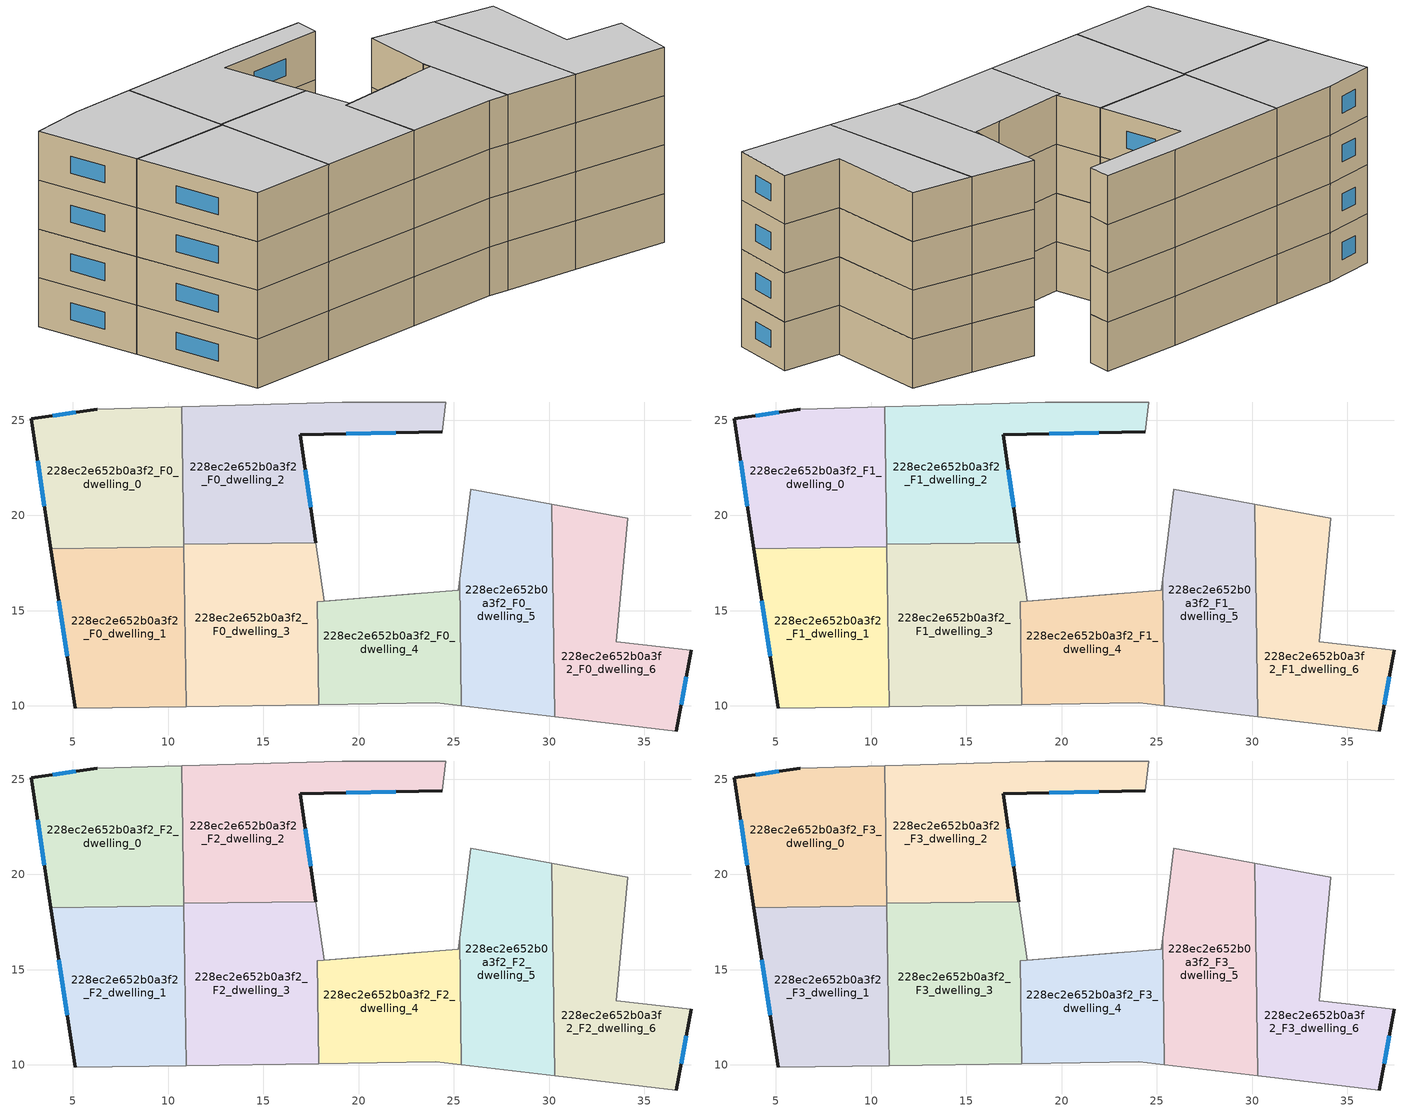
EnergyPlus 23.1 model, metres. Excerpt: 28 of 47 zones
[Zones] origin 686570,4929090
228ec2e652b0a3f2_F0_dwelling_0
 floor ground (EU_floor_Construction): 10.72,25.71 10.83,18.36 3.85,18.26 2.81,25.08 6.28,25.58 z0
 wall outside (EU_wall_Construction): 6.28,25.58 2.81,25.08 3.85,18.26 z0:3
 wall to 228ec2e652b0a3f2_F0_dwelling_1 (EU_wall_Construction): 3.85,18.26 10.83,18.36 z0:3
 wall adiabatic (EU_wall_Construction): 10.72,25.71 6.28,25.58 z0:3
 wall to 228ec2e652b0a3f2_F0_dwelling_2 (EU_wall_Construction): 10.83,18.48 10.72,25.71 z0:3
 wall to 228ec2e652b0a3f2_F0_dwelling_3 (EU_wall_Construction): 10.83,18.36 10.83,18.48 z0:3
 window (EU_Window_Construction): 3.14,22.86 3.51,20.48 / 5.15,25.41 3.93,25.24 z0.98:2.02
228ec2e652b0a3f2_F0_dwelling_1
 floor ground (EU_floor_Construction): 10.83,18.36 10.95,9.96 5.13,9.88 3.85,18.26 z0
 wall outside (EU_wall_Construction): 3.85,18.26 5.13,9.88 z0:3
 wall adiabatic (EU_wall_Construction): 5.13,9.88 10.95,9.96 z0:3
 wall to 228ec2e652b0a3f2_F0_dwelling_3 (EU_wall_Construction): 10.95,9.96 10.83,18.36 z0:3
 window (EU_Window_Construction): 4.26,15.53 4.71,12.6 z0.98:2.02
228ec2e652b0a3f2_F0_dwelling_2
 floor ground (EU_floor_Construction): 24.57,25.93 24.38,24.41 16.94,24.25 17.75,18.58 10.83,18.47 10.72,25.71 19.15,25.96 z0
 wall outside (EU_wall_Construction): 17.75,18.58 16.94,24.25 24.38,24.41 z0:3
 wall adiabatic (EU_wall_Construction): 24.38,24.41 24.57,25.93 19.15,25.96 10.72,25.71 z0:3
 wall to 228ec2e652b0a3f2_F0_dwelling_3 (EU_wall_Construction): 10.83,18.47 17.75,18.58 z0:3
 window (EU_Window_Construction): 19.36,24.3 21.96,24.35 / 17.48,20.42 17.2,22.4 z0.98:2.02
228ec2e652b0a3f2_F0_dwelling_3
 floor ground (EU_floor_Construction): 23.2,15.91 17.84,15.46 17.92,10.06 10.95,9.96 10.83,18.47 17.75,18.58 18.19,15.5 z0
 wall adiabatic (EU_wall_Construction): 17.84,15.46 23.2,15.91 / 10.95,9.96 17.92,10.06 / 23.2,15.92 18.19,15.5 17.75,18.58 z0:3
 wall to 228ec2e652b0a3f2_F0_dwelling_4 (EU_wall_Construction): 17.92,10.06 17.84,15.46 z0:3
228ec2e652b0a3f2_F0_dwelling_4
 floor ground (EU_floor_Construction): 25.3,16.66 25.4,10 24.06,10.16 17.92,10.06 17.84,15.46 25.23,16.08 z0
 wall adiabatic (EU_wall_Construction): 25.3,16.66 25.23,16.08 17.84,15.46 / 17.92,10.06 24.06,10.16 25.4,10 z0:3
 wall to 228ec2e652b0a3f2_F0_dwelling_5 (EU_wall_Construction): 25.4,10 25.3,16.66 z0:3
228ec2e652b0a3f2_F0_dwelling_5
 floor ground (EU_floor_Construction): 30.13,20.59 30.3,9.43 25.4,10 25.3,16.66 25.89,21.37 z0
 wall adiabatic (EU_wall_Construction): 25.4,10 30.3,9.43 / 30.13,20.59 25.89,21.37 25.3,16.66 z0:3
 wall to 228ec2e652b0a3f2_F0_dwelling_6 (EU_wall_Construction): 30.3,9.43 30.13,20.59 z0:3
228ec2e652b0a3f2_F0_dwelling_6
 floor ground (EU_floor_Construction): 34.14,19.86 33.53,13.38 37.47,12.92 36.67,8.68 30.3,9.43 30.13,20.59 z0
 wall outside (EU_wall_Construction): 36.67,8.68 37.47,12.92 z0:3
 wall adiabatic (EU_wall_Construction): 30.3,9.43 36.67,8.68 / 37.47,12.92 33.53,13.38 34.14,19.86 30.13,20.59 z0:3
 window (EU_Window_Construction): 36.93,10.06 37.21,11.54 z0.98:2.02
228ec2e652b0a3f2_F1_dwelling_0
 floor to 228ec2e652b0a3f2_F0_dwelling_0 (EU_floor_Construction): 10.72,25.71 10.83,18.36 3.85,18.26 2.81,25.08 6.28,25.58 z3
 wall outside (EU_wall_Construction): 6.28,25.58 2.81,25.08 3.85,18.26 z3:6
 wall to 228ec2e652b0a3f2_F1_dwelling_1 (EU_wall_Construction): 3.85,18.26 10.83,18.36 z3:6
 wall adiabatic (EU_wall_Construction): 10.72,25.71 6.28,25.58 z3:6
 wall to 228ec2e652b0a3f2_F1_dwelling_2 (EU_wall_Construction): 10.83,18.48 10.72,25.71 z3:6
 wall to 228ec2e652b0a3f2_F1_dwelling_3 (EU_wall_Construction): 10.83,18.36 10.83,18.48 z3:6
 window (EU_Window_Construction): 3.14,22.86 3.51,20.48 / 5.15,25.41 3.93,25.24 z3.98:5.02
228ec2e652b0a3f2_F1_dwelling_1
 floor to 228ec2e652b0a3f2_F0_dwelling_1 (EU_floor_Construction): 10.83,18.36 10.95,9.96 5.13,9.88 3.85,18.26 z3
 wall outside (EU_wall_Construction): 3.85,18.26 5.13,9.88 z3:6
 wall adiabatic (EU_wall_Construction): 5.13,9.88 10.95,9.96 z3:6
 wall to 228ec2e652b0a3f2_F1_dwelling_3 (EU_wall_Construction): 10.95,9.96 10.83,18.36 z3:6
 window (EU_Window_Construction): 4.26,15.53 4.71,12.6 z3.98:5.02
228ec2e652b0a3f2_F1_dwelling_2
 floor to 228ec2e652b0a3f2_F0_dwelling_2 (EU_floor_Construction): 24.57,25.93 24.38,24.41 16.94,24.25 17.75,18.58 10.83,18.47 10.72,25.71 19.15,25.96 z3
 wall outside (EU_wall_Construction): 17.75,18.58 16.94,24.25 24.38,24.41 z3:6
 wall adiabatic (EU_wall_Construction): 24.38,24.41 24.57,25.93 19.15,25.96 10.72,25.71 z3:6
 wall to 228ec2e652b0a3f2_F1_dwelling_3 (EU_wall_Construction): 10.83,18.47 17.75,18.58 z3:6
 window (EU_Window_Construction): 19.36,24.3 21.96,24.35 / 17.48,20.42 17.2,22.4 z3.98:5.02
228ec2e652b0a3f2_F1_dwelling_3
 floor to 228ec2e652b0a3f2_F0_dwelling_3 (EU_floor_Construction): 23.2,15.91 17.84,15.46 17.92,10.06 10.95,9.96 10.83,18.47 17.75,18.58 18.19,15.5 z3
 wall adiabatic (EU_wall_Construction): 17.84,15.46 23.2,15.91 / 10.95,9.96 17.92,10.06 / 23.2,15.92 18.19,15.5 17.75,18.58 z3:6
 wall to 228ec2e652b0a3f2_F1_dwelling_4 (EU_wall_Construction): 17.92,10.06 17.84,15.46 z3:6
228ec2e652b0a3f2_F1_dwelling_4
 floor to 228ec2e652b0a3f2_F0_dwelling_4 (EU_floor_Construction): 25.3,16.66 25.4,10 24.06,10.16 17.92,10.06 17.84,15.46 25.23,16.08 z3
 wall adiabatic (EU_wall_Construction): 25.3,16.66 25.23,16.08 17.84,15.46 / 17.92,10.06 24.06,10.16 25.4,10 z3:6
 wall to 228ec2e652b0a3f2_F1_dwelling_5 (EU_wall_Construction): 25.4,10 25.3,16.66 z3:6
228ec2e652b0a3f2_F1_dwelling_5
 floor to 228ec2e652b0a3f2_F0_dwelling_5 (EU_floor_Construction): 30.13,20.59 30.3,9.43 25.4,10 25.3,16.66 25.89,21.37 z3
 wall adiabatic (EU_wall_Construction): 25.4,10 30.3,9.43 / 30.13,20.59 25.89,21.37 25.3,16.66 z3:6
 wall to 228ec2e652b0a3f2_F1_dwelling_6 (EU_wall_Construction): 30.3,9.43 30.13,20.59 z3:6
228ec2e652b0a3f2_F1_dwelling_6
 floor to 228ec2e652b0a3f2_F0_dwelling_6 (EU_floor_Construction): 34.14,19.86 33.53,13.38 37.47,12.92 36.67,8.68 30.3,9.43 30.13,20.59 z3
 wall outside (EU_wall_Construction): 36.67,8.68 37.47,12.92 z3:6
 wall adiabatic (EU_wall_Construction): 30.3,9.43 36.67,8.68 / 37.47,12.92 33.53,13.38 34.14,19.86 30.13,20.59 z3:6
 window (EU_Window_Construction): 36.93,10.06 37.21,11.54 z3.98:5.02
228ec2e652b0a3f2_F2_dwelling_0
 floor to 228ec2e652b0a3f2_F1_dwelling_0 (EU_floor_Construction): 10.72,25.71 10.83,18.36 3.85,18.26 2.81,25.08 6.28,25.58 z6
 wall outside (EU_wall_Construction): 6.28,25.58 2.81,25.08 3.85,18.26 z6:9
 wall to 228ec2e652b0a3f2_F2_dwelling_1 (EU_wall_Construction): 3.85,18.26 10.83,18.36 z6:9
 wall adiabatic (EU_wall_Construction): 10.72,25.71 6.28,25.58 z6:9
 wall to 228ec2e652b0a3f2_F2_dwelling_2 (EU_wall_Construction): 10.83,18.48 10.72,25.71 z6:9
 wall to 228ec2e652b0a3f2_F2_dwelling_3 (EU_wall_Construction): 10.83,18.36 10.83,18.48 z6:9
 window (EU_Window_Construction): 3.14,22.86 3.51,20.48 / 5.15,25.41 3.93,25.24 z6.98:8.02
228ec2e652b0a3f2_F2_dwelling_1
 floor to 228ec2e652b0a3f2_F1_dwelling_1 (EU_floor_Construction): 10.83,18.36 10.95,9.96 5.13,9.88 3.85,18.26 z6
 wall outside (EU_wall_Construction): 3.85,18.26 5.13,9.88 z6:9
 wall adiabatic (EU_wall_Construction): 5.13,9.88 10.95,9.96 z6:9
 wall to 228ec2e652b0a3f2_F2_dwelling_3 (EU_wall_Construction): 10.95,9.96 10.83,18.36 z6:9
 window (EU_Window_Construction): 4.26,15.53 4.71,12.6 z6.98:8.02
228ec2e652b0a3f2_F2_dwelling_2
 floor to 228ec2e652b0a3f2_F1_dwelling_2 (EU_floor_Construction): 24.57,25.93 24.38,24.41 16.94,24.25 17.75,18.58 10.83,18.47 10.72,25.71 19.15,25.96 z6
 wall outside (EU_wall_Construction): 17.75,18.58 16.94,24.25 24.38,24.41 z6:9
 wall adiabatic (EU_wall_Construction): 24.38,24.41 24.57,25.93 19.15,25.96 10.72,25.71 z6:9
 wall to 228ec2e652b0a3f2_F2_dwelling_3 (EU_wall_Construction): 10.83,18.47 17.75,18.58 z6:9
 window (EU_Window_Construction): 19.36,24.3 21.96,24.35 / 17.48,20.42 17.2,22.4 z6.98:8.02
228ec2e652b0a3f2_F2_dwelling_3
 floor to 228ec2e652b0a3f2_F1_dwelling_3 (EU_floor_Construction): 23.2,15.91 17.84,15.46 17.92,10.06 10.95,9.96 10.83,18.47 17.75,18.58 18.19,15.5 z6
 wall adiabatic (EU_wall_Construction): 17.84,15.46 23.2,15.91 / 10.95,9.96 17.92,10.06 / 23.2,15.92 18.19,15.5 17.75,18.58 z6:9
 wall to 228ec2e652b0a3f2_F2_dwelling_4 (EU_wall_Construction): 17.92,10.06 17.84,15.46 z6:9
228ec2e652b0a3f2_F2_dwelling_4
 floor to 228ec2e652b0a3f2_F1_dwelling_4 (EU_floor_Construction): 25.3,16.66 25.4,10 24.06,10.16 17.92,10.06 17.84,15.46 25.23,16.08 z6
 wall adiabatic (EU_wall_Construction): 25.3,16.66 25.23,16.08 17.84,15.46 / 17.92,10.06 24.06,10.16 25.4,10 z6:9
 wall to 228ec2e652b0a3f2_F2_dwelling_5 (EU_wall_Construction): 25.4,10 25.3,16.66 z6:9
228ec2e652b0a3f2_F2_dwelling_5
 floor to 228ec2e652b0a3f2_F1_dwelling_5 (EU_floor_Construction): 30.13,20.59 30.3,9.43 25.4,10 25.3,16.66 25.89,21.37 z6
 wall adiabatic (EU_wall_Construction): 25.4,10 30.3,9.43 / 30.13,20.59 25.89,21.37 25.3,16.66 z6:9
 wall to 228ec2e652b0a3f2_F2_dwelling_6 (EU_wall_Construction): 30.3,9.43 30.13,20.59 z6:9
228ec2e652b0a3f2_F2_dwelling_6
 floor to 228ec2e652b0a3f2_F1_dwelling_6 (EU_floor_Construction): 34.14,19.86 33.53,13.38 37.47,12.92 36.67,8.68 30.3,9.43 30.13,20.59 z6
 wall outside (EU_wall_Construction): 36.67,8.68 37.47,12.92 z6:9
 wall adiabatic (EU_wall_Construction): 30.3,9.43 36.67,8.68 / 37.47,12.92 33.53,13.38 34.14,19.86 30.13,20.59 z6:9
 window (EU_Window_Construction): 36.93,10.06 37.21,11.54 z6.98:8.02
228ec2e652b0a3f2_F3_dwelling_0
 floor to 228ec2e652b0a3f2_F2_dwelling_0 (EU_floor_Construction): 10.72,25.71 10.83,18.36 3.85,18.26 2.81,25.08 6.28,25.58 z9
 wall outside (EU_wall_Construction): 6.28,25.58 2.81,25.08 3.85,18.26 z9:12
 wall to 228ec2e652b0a3f2_F3_dwelling_1 (EU_wall_Construction): 3.85,18.26 10.83,18.36 z9:12
 wall adiabatic (EU_wall_Construction): 10.72,25.71 6.28,25.58 z9:12
 wall to 228ec2e652b0a3f2_F3_dwelling_2 (EU_wall_Construction): 10.83,18.48 10.72,25.71 z9:12
 wall to 228ec2e652b0a3f2_F3_dwelling_3 (EU_wall_Construction): 10.83,18.36 10.83,18.48 z9:12
 window (EU_Window_Construction): 3.14,22.86 3.51,20.48 / 5.15,25.41 3.93,25.24 z9.98:11.02
 ceiling to 228ec2e652b0a3f2_F4_dwelling_0 (EU_floor_Construction): 10.83,18.36 10.72,25.71 6.28,25.58 2.81,25.08 3.85,18.26 z12
228ec2e652b0a3f2_F3_dwelling_1
 floor to 228ec2e652b0a3f2_F2_dwelling_1 (EU_floor_Construction): 10.83,18.36 10.95,9.96 5.13,9.88 3.85,18.26 z9
 wall outside (EU_wall_Construction): 3.85,18.26 5.13,9.88 z9:12
 wall adiabatic (EU_wall_Construction): 5.13,9.88 10.95,9.96 z9:12
 wall to 228ec2e652b0a3f2_F3_dwelling_3 (EU_wall_Construction): 10.95,9.96 10.83,18.36 z9:12
 window (EU_Window_Construction): 4.26,15.53 4.71,12.6 z9.98:11.02
 ceiling to 228ec2e652b0a3f2_F4_dwelling_1 (EU_floor_Construction): 10.95,9.96 10.83,18.36 3.85,18.26 5.13,9.88 z12
228ec2e652b0a3f2_F3_dwelling_2
 floor to 228ec2e652b0a3f2_F2_dwelling_2 (EU_floor_Construction): 24.57,25.93 24.38,24.41 16.94,24.25 17.75,18.58 10.83,18.47 10.72,25.71 19.15,25.96 z9
 wall outside (EU_wall_Construction): 17.75,18.58 16.94,24.25 24.38,24.41 z9:12
 wall adiabatic (EU_wall_Construction): 24.38,24.41 24.57,25.93 19.15,25.96 10.72,25.71 z9:12
 wall to 228ec2e652b0a3f2_F3_dwelling_3 (EU_wall_Construction): 10.83,18.47 17.75,18.58 z9:12
 window (EU_Window_Construction): 19.36,24.3 21.96,24.35 / 17.48,20.42 17.2,22.4 z9.98:11.02
 ceiling to 228ec2e652b0a3f2_F4_dwelling_2 (EU_floor_Construction): 24.38,24.41 24.57,25.93 19.15,25.96 10.72,25.71 10.83,18.47 17.75,18.58 16.94,24.25 z12
228ec2e652b0a3f2_F3_dwelling_3
 floor to 228ec2e652b0a3f2_F2_dwelling_3 (EU_floor_Construction): 23.2,15.91 17.84,15.46 17.92,10.06 10.95,9.96 10.83,18.47 17.75,18.58 18.19,15.5 z9
 wall adiabatic (EU_wall_Construction): 17.84,15.46 23.2,15.91 / 10.95,9.96 17.92,10.06 / 23.2,15.92 18.19,15.5 17.75,18.58 z9:12
 wall to 228ec2e652b0a3f2_F3_dwelling_4 (EU_wall_Construction): 17.92,10.06 17.84,15.46 z9:12
 ceiling to 228ec2e652b0a3f2_F4_dwelling_3 (EU_floor_Construction): 17.92,10.06 17.84,15.46 23.2,15.92 18.19,15.5 17.75,18.58 10.83,18.47 10.95,9.96 z12
228ec2e652b0a3f2_F3_dwelling_4
 floor to 228ec2e652b0a3f2_F2_dwelling_4 (EU_floor_Construction): 25.3,16.66 25.4,10 24.06,10.16 17.92,10.06 17.84,15.46 25.23,16.08 z9
 wall adiabatic (EU_wall_Construction): 25.3,16.66 25.23,16.08 17.84,15.46 / 17.92,10.06 24.06,10.16 25.4,10 z9:12
 wall to 228ec2e652b0a3f2_F3_dwelling_5 (EU_wall_Construction): 25.4,10 25.3,16.66 z9:12
 ceiling to 228ec2e652b0a3f2_F4_dwelling_4 (EU_floor_Construction): 25.4,10 25.3,16.66 25.23,16.08 17.84,15.46 17.92,10.06 24.06,10.16 z12
228ec2e652b0a3f2_F3_dwelling_5
 floor to 228ec2e652b0a3f2_F2_dwelling_5 (EU_floor_Construction): 30.13,20.59 30.3,9.43 25.4,10 25.3,16.66 25.89,21.37 z9
 wall adiabatic (EU_wall_Construction): 25.4,10 30.3,9.43 / 30.13,20.59 25.89,21.37 25.3,16.66 z9:12
 wall to 228ec2e652b0a3f2_F3_dwelling_6 (EU_wall_Construction): 30.3,9.43 30.13,20.59 z9:12
 ceiling to 228ec2e652b0a3f2_F4_dwelling_5 (EU_floor_Construction): 30.3,9.43 30.13,20.59 25.89,21.37 25.3,16.66 25.4,10 z12
228ec2e652b0a3f2_F3_dwelling_6
 floor to 228ec2e652b0a3f2_F2_dwelling_6 (EU_floor_Construction): 34.14,19.86 33.53,13.38 37.47,12.92 36.67,8.68 30.3,9.43 30.13,20.59 z9
 wall outside (EU_wall_Construction): 36.67,8.68 37.47,12.92 z9:12
 wall adiabatic (EU_wall_Construction): 30.3,9.43 36.67,8.68 / 37.47,12.92 33.53,13.38 34.14,19.86 30.13,20.59 z9:12
 window (EU_Window_Construction): 36.93,10.06 37.21,11.54 z9.98:11.02
 ceiling to 228ec2e652b0a3f2_F4_dwelling_6 (EU_floor_Construction): 36.67,8.68 37.47,12.92 33.53,13.38 34.14,19.86 30.13,20.59 30.3,9.43 z12
[Building]
EU S2 Campaign: North Axis=0; Terrain=City; Solar Distribution=FullExterior
[Site:Location]
Bologna: Latitude=44.5; Longitude=11.25; Time Zone=1; Elevation=37
[SizingPeriod:WeatherFileDays]
AnnualSizingPeriod: Begin Month=1; Begin Day of Month=1; End Month=12; End Day of Month=31; Day of Week for Start Day=Monday; Use Weather File Daylight Saving Period=No; Use Weather File Rain and Snow Indicators=No
[MATERIAL]
EU_InternalMass_Material: Roughness=MediumRough; Thickness=0.1; Conductivity=1; Density=1800; Specific Heat=900; Thermal Absorptance=0.9; Solar Absorptance=0.7; Visible Absorptance=0.7
[MATERIAL:NOMASS] Roughness=MediumRough; Thermal Absorptance=0.9; Solar Absorptance=0.7; Visible Absorptance=0.7
Name | Thermal Resistance
EU_wall_NoMass | 0.905828
EU_floor_NoMass | 0.67114
[WINDOWMATERIAL:SIMPLEGLAZINGSYSTEM]
EU_Window_SimpleGlazing: UFactor=4.52486; Solar Heat Gain Coefficient=0.85; Visible Transmittance=0.85
[CONSTRUCTION]
EU_wall_Construction: EU_wall_NoMass
EU_floor_Construction: EU_floor_NoMass
EU_Window_Construction: EU_Window_SimpleGlazing
EU_InternalMass_Construction: EU_InternalMass_Material
[ZONE] Type=1; Multiplier=1; Ceiling Height=autocalculate; Floor Area=autocalculate; Part of Total Floor Area=Yes
Name | Volume
228ec2e652b0a3f2_F0_dwelling_0; 228ec2e652b0a3f2_F1_dwelling_0; 228ec2e652b0a3f2_F2_dwelling_0; 228ec2e652b0a3f2_F3_dwelling_0 | 161.511
228ec2e652b0a3f2_F0_dwelling_1; 228ec2e652b0a3f2_F1_dwelling_1; 228ec2e652b0a3f2_F2_dwelling_1; 228ec2e652b0a3f2_F3_dwelling_1; 228ec2e652b0a3f2_F0_dwelling_5; 228ec2e652b0a3f2_F1_dwelling_5; 228ec2e652b0a3f2_F2_dwelling_5; 228ec2e652b0a3f2_F3_dwelling_5 | 161.525
228ec2e652b0a3f2_F0_dwelling_2; 228ec2e652b0a3f2_F1_dwelling_2; 228ec2e652b0a3f2_F2_dwelling_2; 228ec2e652b0a3f2_F3_dwelling_2 | 177.877
228ec2e652b0a3f2_F0_dwelling_3 | 179.339
228ec2e652b0a3f2_F1_dwelling_3; 228ec2e652b0a3f2_F2_dwelling_3; 228ec2e652b0a3f2_F3_dwelling_3 | 179.377
228ec2e652b0a3f2_F0_dwelling_4; 228ec2e652b0a3f2_F1_dwelling_4; 228ec2e652b0a3f2_F2_dwelling_4; 228ec2e652b0a3f2_F3_dwelling_4 | 127.307
228ec2e652b0a3f2_F0_dwelling_6; 228ec2e652b0a3f2_F1_dwelling_6; 228ec2e652b0a3f2_F2_dwelling_6; 228ec2e652b0a3f2_F3_dwelling_6 | 161.507
[INTERNALMASS] Construction=EU_InternalMass_Construction
Name | Zone or ZoneList | Surface Area
228ec2e652b0a3f2_F0_dwelling_0_EU_InternalMass | 228ec2e652b0a3f2_F0_dwelling_0 | 53.8364
228ec2e652b0a3f2_F0_dwelling_1_EU_InternalMass | 228ec2e652b0a3f2_F0_dwelling_1 | 53.8406
228ec2e652b0a3f2_F0_dwelling_2_EU_InternalMass | 228ec2e652b0a3f2_F0_dwelling_2 | 59.2919
228ec2e652b0a3f2_F0_dwelling_3_EU_InternalMass | 228ec2e652b0a3f2_F0_dwelling_3 | 59.7897
228ec2e652b0a3f2_F0_dwelling_4_EU_InternalMass | 228ec2e652b0a3f2_F0_dwelling_4 | 42.4284
228ec2e652b0a3f2_F0_dwelling_5_EU_InternalMass | 228ec2e652b0a3f2_F0_dwelling_5 | 53.8418
228ec2e652b0a3f2_F0_dwelling_6_EU_InternalMass | 228ec2e652b0a3f2_F0_dwelling_6 | 53.8357
228ec2e652b0a3f2_F1_dwelling_0_EU_InternalMass | 228ec2e652b0a3f2_F1_dwelling_0 | 53.8364
228ec2e652b0a3f2_F1_dwelling_1_EU_InternalMass | 228ec2e652b0a3f2_F1_dwelling_1 | 53.8406
228ec2e652b0a3f2_F1_dwelling_2_EU_InternalMass | 228ec2e652b0a3f2_F1_dwelling_2 | 59.2919
228ec2e652b0a3f2_F1_dwelling_3_EU_InternalMass | 228ec2e652b0a3f2_F1_dwelling_3 | 59.7897
228ec2e652b0a3f2_F1_dwelling_4_EU_InternalMass | 228ec2e652b0a3f2_F1_dwelling_4 | 42.4284
228ec2e652b0a3f2_F1_dwelling_5_EU_InternalMass | 228ec2e652b0a3f2_F1_dwelling_5 | 53.8418
228ec2e652b0a3f2_F1_dwelling_6_EU_InternalMass | 228ec2e652b0a3f2_F1_dwelling_6 | 53.8357
228ec2e652b0a3f2_F2_dwelling_0_EU_InternalMass | 228ec2e652b0a3f2_F2_dwelling_0 | 53.8364
228ec2e652b0a3f2_F2_dwelling_1_EU_InternalMass | 228ec2e652b0a3f2_F2_dwelling_1 | 53.8406
228ec2e652b0a3f2_F2_dwelling_2_EU_InternalMass | 228ec2e652b0a3f2_F2_dwelling_2 | 59.2919
228ec2e652b0a3f2_F2_dwelling_3_EU_InternalMass | 228ec2e652b0a3f2_F2_dwelling_3 | 59.7897
228ec2e652b0a3f2_F2_dwelling_4_EU_InternalMass | 228ec2e652b0a3f2_F2_dwelling_4 | 42.4284
228ec2e652b0a3f2_F2_dwelling_5_EU_InternalMass | 228ec2e652b0a3f2_F2_dwelling_5 | 53.8418
228ec2e652b0a3f2_F2_dwelling_6_EU_InternalMass | 228ec2e652b0a3f2_F2_dwelling_6 | 53.8357
228ec2e652b0a3f2_F3_dwelling_0_EU_InternalMass | 228ec2e652b0a3f2_F3_dwelling_0 | 53.8364
228ec2e652b0a3f2_F3_dwelling_1_EU_InternalMass | 228ec2e652b0a3f2_F3_dwelling_1 | 53.8406
228ec2e652b0a3f2_F3_dwelling_2_EU_InternalMass | 228ec2e652b0a3f2_F3_dwelling_2 | 59.2919
228ec2e652b0a3f2_F3_dwelling_3_EU_InternalMass | 228ec2e652b0a3f2_F3_dwelling_3 | 59.7897
228ec2e652b0a3f2_F3_dwelling_4_EU_InternalMass | 228ec2e652b0a3f2_F3_dwelling_4 | 42.4284
228ec2e652b0a3f2_F3_dwelling_5_EU_InternalMass | 228ec2e652b0a3f2_F3_dwelling_5 | 53.8418
228ec2e652b0a3f2_F3_dwelling_6_EU_InternalMass | 228ec2e652b0a3f2_F3_dwelling_6 | 53.8357
[OTHEREQUIPMENT] Fuel Type=Electricity; Design Level Calculation Method=Watts/Area; Power per Zone Floor Area=1; Fraction Latent=0; Fraction Radiant=0; Fraction Lost=0; Carbon Dioxide Generation Rate=0; EndUse Subcategory=EU_Step8_InternalGains
Name | Zone or ZoneList or Space or SpaceList | Schedule
EU_Step8_InternalGain_228ec2e652b0a3f2_F0_dwelling_0_f000 | 228ec2e652b0a3f2_F0_dwelling_0 | EU_Step8_GainSchedule_228ec2e652b0a3f2_F0_dwelling_0_f000
EU_Step8_InternalGain_228ec2e652b0a3f2_F0_dwelling_1_f000 | 228ec2e652b0a3f2_F0_dwelling_1 | EU_Step8_GainSchedule_228ec2e652b0a3f2_F0_dwelling_1_f000
EU_Step8_InternalGain_228ec2e652b0a3f2_F0_dwelling_2_f000 | 228ec2e652b0a3f2_F0_dwelling_2 | EU_Step8_GainSchedule_228ec2e652b0a3f2_F0_dwelling_2_f000
EU_Step8_InternalGain_228ec2e652b0a3f2_F0_dwelling_3_f000 | 228ec2e652b0a3f2_F0_dwelling_3 | EU_Step8_GainSchedule_228ec2e652b0a3f2_F0_dwelling_3_f000
EU_Step8_InternalGain_228ec2e652b0a3f2_F0_dwelling_4_f000 | 228ec2e652b0a3f2_F0_dwelling_4 | EU_Step8_GainSchedule_228ec2e652b0a3f2_F0_dwelling_4_f000
EU_Step8_InternalGain_228ec2e652b0a3f2_F0_dwelling_5_f000 | 228ec2e652b0a3f2_F0_dwelling_5 | EU_Step8_GainSchedule_228ec2e652b0a3f2_F0_dwelling_5_f000
EU_Step8_InternalGain_228ec2e652b0a3f2_F0_dwelling_6_f000 | 228ec2e652b0a3f2_F0_dwelling_6 | EU_Step8_GainSchedule_228ec2e652b0a3f2_F0_dwelling_6_f000
EU_Step8_InternalGain_228ec2e652b0a3f2_F1_dwelling_0_f000 | 228ec2e652b0a3f2_F1_dwelling_0 | EU_Step8_GainSchedule_228ec2e652b0a3f2_F1_dwelling_0_f000
EU_Step8_InternalGain_228ec2e652b0a3f2_F1_dwelling_1_f000 | 228ec2e652b0a3f2_F1_dwelling_1 | EU_Step8_GainSchedule_228ec2e652b0a3f2_F1_dwelling_1_f000
EU_Step8_InternalGain_228ec2e652b0a3f2_F1_dwelling_2_f000 | 228ec2e652b0a3f2_F1_dwelling_2 | EU_Step8_GainSchedule_228ec2e652b0a3f2_F1_dwelling_2_f000
EU_Step8_InternalGain_228ec2e652b0a3f2_F1_dwelling_3_f000 | 228ec2e652b0a3f2_F1_dwelling_3 | EU_Step8_GainSchedule_228ec2e652b0a3f2_F1_dwelling_3_f000
EU_Step8_InternalGain_228ec2e652b0a3f2_F1_dwelling_4_f000 | 228ec2e652b0a3f2_F1_dwelling_4 | EU_Step8_GainSchedule_228ec2e652b0a3f2_F1_dwelling_4_f000
EU_Step8_InternalGain_228ec2e652b0a3f2_F1_dwelling_5_f000 | 228ec2e652b0a3f2_F1_dwelling_5 | EU_Step8_GainSchedule_228ec2e652b0a3f2_F1_dwelling_5_f000
EU_Step8_InternalGain_228ec2e652b0a3f2_F1_dwelling_6_f000 | 228ec2e652b0a3f2_F1_dwelling_6 | EU_Step8_GainSchedule_228ec2e652b0a3f2_F1_dwelling_6_f000
EU_Step8_InternalGain_228ec2e652b0a3f2_F2_dwelling_0_f000 | 228ec2e652b0a3f2_F2_dwelling_0 | EU_Step8_GainSchedule_228ec2e652b0a3f2_F2_dwelling_0_f000
EU_Step8_InternalGain_228ec2e652b0a3f2_F2_dwelling_1_f000 | 228ec2e652b0a3f2_F2_dwelling_1 | EU_Step8_GainSchedule_228ec2e652b0a3f2_F2_dwelling_1_f000
EU_Step8_InternalGain_228ec2e652b0a3f2_F2_dwelling_2_f000 | 228ec2e652b0a3f2_F2_dwelling_2 | EU_Step8_GainSchedule_228ec2e652b0a3f2_F2_dwelling_2_f000
EU_Step8_InternalGain_228ec2e652b0a3f2_F2_dwelling_3_f000 | 228ec2e652b0a3f2_F2_dwelling_3 | EU_Step8_GainSchedule_228ec2e652b0a3f2_F2_dwelling_3_f000
EU_Step8_InternalGain_228ec2e652b0a3f2_F2_dwelling_4_f000 | 228ec2e652b0a3f2_F2_dwelling_4 | EU_Step8_GainSchedule_228ec2e652b0a3f2_F2_dwelling_4_f000
EU_Step8_InternalGain_228ec2e652b0a3f2_F2_dwelling_5_f000 | 228ec2e652b0a3f2_F2_dwelling_5 | EU_Step8_GainSchedule_228ec2e652b0a3f2_F2_dwelling_5_f000
EU_Step8_InternalGain_228ec2e652b0a3f2_F2_dwelling_6_f000 | 228ec2e652b0a3f2_F2_dwelling_6 | EU_Step8_GainSchedule_228ec2e652b0a3f2_F2_dwelling_6_f000
EU_Step8_InternalGain_228ec2e652b0a3f2_F3_dwelling_0_f000 | 228ec2e652b0a3f2_F3_dwelling_0 | EU_Step8_GainSchedule_228ec2e652b0a3f2_F3_dwelling_0_f000
EU_Step8_InternalGain_228ec2e652b0a3f2_F3_dwelling_1_f000 | 228ec2e652b0a3f2_F3_dwelling_1 | EU_Step8_GainSchedule_228ec2e652b0a3f2_F3_dwelling_1_f000
EU_Step8_InternalGain_228ec2e652b0a3f2_F3_dwelling_2_f000 | 228ec2e652b0a3f2_F3_dwelling_2 | EU_Step8_GainSchedule_228ec2e652b0a3f2_F3_dwelling_2_f000
EU_Step8_InternalGain_228ec2e652b0a3f2_F3_dwelling_3_f000 | 228ec2e652b0a3f2_F3_dwelling_3 | EU_Step8_GainSchedule_228ec2e652b0a3f2_F3_dwelling_3_f000
EU_Step8_InternalGain_228ec2e652b0a3f2_F3_dwelling_4_f000 | 228ec2e652b0a3f2_F3_dwelling_4 | EU_Step8_GainSchedule_228ec2e652b0a3f2_F3_dwelling_4_f000
EU_Step8_InternalGain_228ec2e652b0a3f2_F3_dwelling_5_f000 | 228ec2e652b0a3f2_F3_dwelling_5 | EU_Step8_GainSchedule_228ec2e652b0a3f2_F3_dwelling_5_f000
EU_Step8_InternalGain_228ec2e652b0a3f2_F3_dwelling_6_f000 | 228ec2e652b0a3f2_F3_dwelling_6 | EU_Step8_GainSchedule_228ec2e652b0a3f2_F3_dwelling_6_f000
[ZONEVENTILATION:DESIGNFLOWRATE] Schedule=EU_AlwaysOn; Design Flow Rate Calculation Method=AirChanges/Hour; Air Changes per Hour=0.73129; Ventilation Type=Natural; Fan Pressure Rise=0; Fan Total Efficiency=1; Constant Term Coefficient=1; Temperature Term Coefficient=0; Velocity Term Coefficient=0; Velocity Squared Term Coefficient=0; Minimum Indoor Temperature=-100; Maximum Indoor Temperature=100; Delta Temperature=-100; Minimum Outdoor Temperature=-100; Maximum Outdoor Temperature=100; Maximum Wind Speed=40
Name | Zone or ZoneList or Space or SpaceList
EU_ConstantAir_228ec2e652b0a3f2_F0_dwelling_0 | 228ec2e652b0a3f2_F0_dwelling_0
EU_ConstantAir_228ec2e652b0a3f2_F0_dwelling_1 | 228ec2e652b0a3f2_F0_dwelling_1
EU_ConstantAir_228ec2e652b0a3f2_F0_dwelling_2 | 228ec2e652b0a3f2_F0_dwelling_2
EU_ConstantAir_228ec2e652b0a3f2_F0_dwelling_3 | 228ec2e652b0a3f2_F0_dwelling_3
EU_ConstantAir_228ec2e652b0a3f2_F0_dwelling_4 | 228ec2e652b0a3f2_F0_dwelling_4
EU_ConstantAir_228ec2e652b0a3f2_F0_dwelling_5 | 228ec2e652b0a3f2_F0_dwelling_5
EU_ConstantAir_228ec2e652b0a3f2_F0_dwelling_6 | 228ec2e652b0a3f2_F0_dwelling_6
EU_ConstantAir_228ec2e652b0a3f2_F1_dwelling_0 | 228ec2e652b0a3f2_F1_dwelling_0
EU_ConstantAir_228ec2e652b0a3f2_F1_dwelling_1 | 228ec2e652b0a3f2_F1_dwelling_1
EU_ConstantAir_228ec2e652b0a3f2_F1_dwelling_2 | 228ec2e652b0a3f2_F1_dwelling_2
EU_ConstantAir_228ec2e652b0a3f2_F1_dwelling_3 | 228ec2e652b0a3f2_F1_dwelling_3
EU_ConstantAir_228ec2e652b0a3f2_F1_dwelling_4 | 228ec2e652b0a3f2_F1_dwelling_4
EU_ConstantAir_228ec2e652b0a3f2_F1_dwelling_5 | 228ec2e652b0a3f2_F1_dwelling_5
EU_ConstantAir_228ec2e652b0a3f2_F1_dwelling_6 | 228ec2e652b0a3f2_F1_dwelling_6
EU_ConstantAir_228ec2e652b0a3f2_F2_dwelling_0 | 228ec2e652b0a3f2_F2_dwelling_0
EU_ConstantAir_228ec2e652b0a3f2_F2_dwelling_1 | 228ec2e652b0a3f2_F2_dwelling_1
EU_ConstantAir_228ec2e652b0a3f2_F2_dwelling_2 | 228ec2e652b0a3f2_F2_dwelling_2
EU_ConstantAir_228ec2e652b0a3f2_F2_dwelling_3 | 228ec2e652b0a3f2_F2_dwelling_3
EU_ConstantAir_228ec2e652b0a3f2_F2_dwelling_4 | 228ec2e652b0a3f2_F2_dwelling_4
EU_ConstantAir_228ec2e652b0a3f2_F2_dwelling_5 | 228ec2e652b0a3f2_F2_dwelling_5
EU_ConstantAir_228ec2e652b0a3f2_F2_dwelling_6 | 228ec2e652b0a3f2_F2_dwelling_6
EU_ConstantAir_228ec2e652b0a3f2_F3_dwelling_0 | 228ec2e652b0a3f2_F3_dwelling_0
EU_ConstantAir_228ec2e652b0a3f2_F3_dwelling_1 | 228ec2e652b0a3f2_F3_dwelling_1
EU_ConstantAir_228ec2e652b0a3f2_F3_dwelling_2 | 228ec2e652b0a3f2_F3_dwelling_2
EU_ConstantAir_228ec2e652b0a3f2_F3_dwelling_3 | 228ec2e652b0a3f2_F3_dwelling_3
EU_ConstantAir_228ec2e652b0a3f2_F3_dwelling_4 | 228ec2e652b0a3f2_F3_dwelling_4
EU_ConstantAir_228ec2e652b0a3f2_F3_dwelling_5 | 228ec2e652b0a3f2_F3_dwelling_5
EU_ConstantAir_228ec2e652b0a3f2_F3_dwelling_6 | 228ec2e652b0a3f2_F3_dwelling_6
[HVACTEMPLATE:THERMOSTAT] Constant Heating Setpoint=20; Constant Cooling Setpoint=50
EU_HeatOnly_228ec2e652b0a3f2_F0_dwelling_0; EU_HeatOnly_228ec2e652b0a3f2_F0_dwelling_1; EU_HeatOnly_228ec2e652b0a3f2_F0_dwelling_2; EU_HeatOnly_228ec2e652b0a3f2_F0_dwelling_3; EU_HeatOnly_228ec2e652b0a3f2_F0_dwelling_4; EU_HeatOnly_228ec2e652b0a3f2_F0_dwelling_5; EU_HeatOnly_228ec2e652b0a3f2_F0_dwelling_6; EU_HeatOnly_228ec2e652b0a3f2_F1_dwelling_0; EU_HeatOnly_228ec2e652b0a3f2_F1_dwelling_1; EU_HeatOnly_228ec2e652b0a3f2_F1_dwelling_2; EU_HeatOnly_228ec2e652b0a3f2_F1_dwelling_3; EU_HeatOnly_228ec2e652b0a3f2_F1_dwelling_4; EU_HeatOnly_228ec2e652b0a3f2_F1_dwelling_5; EU_HeatOnly_228ec2e652b0a3f2_F1_dwelling_6; EU_HeatOnly_228ec2e652b0a3f2_F2_dwelling_0; EU_HeatOnly_228ec2e652b0a3f2_F2_dwelling_1; EU_HeatOnly_228ec2e652b0a3f2_F2_dwelling_2; EU_HeatOnly_228ec2e652b0a3f2_F2_dwelling_3; EU_HeatOnly_228ec2e652b0a3f2_F2_dwelling_4; EU_HeatOnly_228ec2e652b0a3f2_F2_dwelling_5; EU_HeatOnly_228ec2e652b0a3f2_F2_dwelling_6; EU_HeatOnly_228ec2e652b0a3f2_F3_dwelling_0; EU_HeatOnly_228ec2e652b0a3f2_F3_dwelling_1; EU_HeatOnly_228ec2e652b0a3f2_F3_dwelling_2; EU_HeatOnly_228ec2e652b0a3f2_F3_dwelling_3; EU_HeatOnly_228ec2e652b0a3f2_F3_dwelling_4; EU_HeatOnly_228ec2e652b0a3f2_F3_dwelling_5; EU_HeatOnly_228ec2e652b0a3f2_F3_dwelling_6; EU_HeatOnly_228ec2e652b0a3f2_F4_dwelling_0; EU_HeatOnly_228ec2e652b0a3f2_F4_dwelling_1; EU_HeatOnly_228ec2e652b0a3f2_F4_dwelling_2; EU_HeatOnly_228ec2e652b0a3f2_F4_dwelling_3; EU_HeatOnly_228ec2e652b0a3f2_F4_dwelling_4; EU_HeatOnly_228ec2e652b0a3f2_F4_dwelling_5; EU_HeatOnly_228ec2e652b0a3f2_F4_dwelling_6; EU_HeatOnly_228ec2e652b0a3f2_F5_dwelling_0; EU_HeatOnly_228ec2e652b0a3f2_F5_dwelling_1; EU_HeatOnly_228ec2e652b0a3f2_F5_dwelling_2; EU_HeatOnly_228ec2e652b0a3f2_F5_dwelling_3; EU_HeatOnly_228ec2e652b0a3f2_F5_dwelling_4; EU_HeatOnly_228ec2e652b0a3f2_F5_dwelling_5; EU_HeatOnly_228ec2e652b0a3f2_F6_dwelling_0; EU_HeatOnly_228ec2e652b0a3f2_F6_dwelling_1; EU_HeatOnly_228ec2e652b0a3f2_F6_dwelling_2; EU_HeatOnly_228ec2e652b0a3f2_F6_dwelling_3; EU_HeatOnly_228ec2e652b0a3f2_F6_dwelling_4; EU_HeatOnly_228ec2e652b0a3f2_F6_dwelling_5
[HVACTEMPLATE:ZONE:IDEALLOADSAIRSYSTEM] System Availability Schedule=EU_AlwaysOn; Maximum Heating Supply Air Temperature=50; Minimum Cooling Supply Air Temperature=13; Maximum Heating Supply Air Humidity Ratio=0.0156; Minimum Cooling Supply Air Humidity Ratio=0.0077; Heating Limit=NoLimit; Cooling Limit=NoLimit; Heating Availability Schedule=EU_AlwaysOn; Cooling Availability Schedule=EU_CoolingOff; Dehumidification Control Type=ConstantSensibleHeatRatio; Cooling Sensible Heat Ratio=0.7; Dehumidification Setpoint=60; Humidification Control Type=None; Humidification Setpoint=30; Outdoor Air Method=None; Outdoor Air Flow Rate per Person=0.00944; Outdoor Air Flow Rate per Zone Floor Area=0; Outdoor Air Flow Rate per Zone=0; Demand Controlled Ventilation Type=None; Outdoor Air Economizer Type=NoEconomizer; Heat Recovery Type=None; Sensible Heat Recovery Effectiveness=0.7; Latent Heat Recovery Effectiveness=0.65
Name | Template Thermostat
228ec2e652b0a3f2_F0_dwelling_0 | EU_HeatOnly_228ec2e652b0a3f2_F0_dwelling_0
228ec2e652b0a3f2_F0_dwelling_1 | EU_HeatOnly_228ec2e652b0a3f2_F0_dwelling_1
228ec2e652b0a3f2_F0_dwelling_2 | EU_HeatOnly_228ec2e652b0a3f2_F0_dwelling_2
228ec2e652b0a3f2_F0_dwelling_3 | EU_HeatOnly_228ec2e652b0a3f2_F0_dwelling_3
228ec2e652b0a3f2_F0_dwelling_4 | EU_HeatOnly_228ec2e652b0a3f2_F0_dwelling_4
228ec2e652b0a3f2_F0_dwelling_5 | EU_HeatOnly_228ec2e652b0a3f2_F0_dwelling_5
228ec2e652b0a3f2_F0_dwelling_6 | EU_HeatOnly_228ec2e652b0a3f2_F0_dwelling_6
228ec2e652b0a3f2_F1_dwelling_0 | EU_HeatOnly_228ec2e652b0a3f2_F1_dwelling_0
228ec2e652b0a3f2_F1_dwelling_1 | EU_HeatOnly_228ec2e652b0a3f2_F1_dwelling_1
228ec2e652b0a3f2_F1_dwelling_2 | EU_HeatOnly_228ec2e652b0a3f2_F1_dwelling_2
228ec2e652b0a3f2_F1_dwelling_3 | EU_HeatOnly_228ec2e652b0a3f2_F1_dwelling_3
228ec2e652b0a3f2_F1_dwelling_4 | EU_HeatOnly_228ec2e652b0a3f2_F1_dwelling_4
228ec2e652b0a3f2_F1_dwelling_5 | EU_HeatOnly_228ec2e652b0a3f2_F1_dwelling_5
228ec2e652b0a3f2_F1_dwelling_6 | EU_HeatOnly_228ec2e652b0a3f2_F1_dwelling_6
228ec2e652b0a3f2_F2_dwelling_0 | EU_HeatOnly_228ec2e652b0a3f2_F2_dwelling_0
228ec2e652b0a3f2_F2_dwelling_1 | EU_HeatOnly_228ec2e652b0a3f2_F2_dwelling_1
228ec2e652b0a3f2_F2_dwelling_2 | EU_HeatOnly_228ec2e652b0a3f2_F2_dwelling_2
228ec2e652b0a3f2_F2_dwelling_3 | EU_HeatOnly_228ec2e652b0a3f2_F2_dwelling_3
228ec2e652b0a3f2_F2_dwelling_4 | EU_HeatOnly_228ec2e652b0a3f2_F2_dwelling_4
228ec2e652b0a3f2_F2_dwelling_5 | EU_HeatOnly_228ec2e652b0a3f2_F2_dwelling_5
228ec2e652b0a3f2_F2_dwelling_6 | EU_HeatOnly_228ec2e652b0a3f2_F2_dwelling_6
228ec2e652b0a3f2_F3_dwelling_0 | EU_HeatOnly_228ec2e652b0a3f2_F3_dwelling_0
228ec2e652b0a3f2_F3_dwelling_1 | EU_HeatOnly_228ec2e652b0a3f2_F3_dwelling_1
228ec2e652b0a3f2_F3_dwelling_2 | EU_HeatOnly_228ec2e652b0a3f2_F3_dwelling_2
228ec2e652b0a3f2_F3_dwelling_3 | EU_HeatOnly_228ec2e652b0a3f2_F3_dwelling_3
228ec2e652b0a3f2_F3_dwelling_4 | EU_HeatOnly_228ec2e652b0a3f2_F3_dwelling_4
228ec2e652b0a3f2_F3_dwelling_5 | EU_HeatOnly_228ec2e652b0a3f2_F3_dwelling_5
228ec2e652b0a3f2_F3_dwelling_6 | EU_HeatOnly_228ec2e652b0a3f2_F3_dwelling_6
[SIZING:ZONE] Zone Cooling Design Supply Air Temperature Input Method=SupplyAirTemperature; Zone Cooling Design Supply Air Temperature=13; Zone Heating Design Supply Air Temperature Input Method=SupplyAirTemperature; Zone Heating Design Supply Air Temperature=50; Zone Cooling Design Supply Air Humidity Ratio=0.008; Zone Heating Design Supply Air Humidity Ratio=0.008; Cooling Design Air Flow Method=DesignDay; Cooling Design Air Flow Rate=0; Cooling Minimum Air Flow per Zone Floor Area=0.000762; Cooling Minimum Air Flow=0; Cooling Minimum Air Flow Fraction=0.2; Heating Design Air Flow Method=DesignDay; Heating Design Air Flow Rate=0; Heating Maximum Air Flow per Zone Floor Area=0.002032; Heating Maximum Air Flow=0.141576; Heating Maximum Air Flow Fraction=0.3; Account for Dedicated Outdoor Air System=No; Dedicated Outdoor Air System Control Strategy=NeutralSupplyAir; Dedicated Outdoor Air Low Setpoint Temperature for Design=autosize; Dedicated Outdoor Air High Setpoint Temperature for Design=autosize; Zone Load Sizing Method=Sensible Load Only No Latent Load; Zone Latent Cooling Design Supply Air Humidity Ratio Input Method=HumidityRatioDifference; Zone Cooling Design Supply Air Humidity Ratio Difference=0.005; Zone Latent Heating Design Supply Air Humidity Ratio Input Method=HumidityRatioDifference; Zone Humidification Design Supply Air Humidity Ratio Difference=0.005
228ec2e652b0a3f2_F0_dwelling_0; 228ec2e652b0a3f2_F0_dwelling_1; 228ec2e652b0a3f2_F0_dwelling_2; 228ec2e652b0a3f2_F0_dwelling_3; 228ec2e652b0a3f2_F0_dwelling_4; 228ec2e652b0a3f2_F0_dwelling_5; 228ec2e652b0a3f2_F0_dwelling_6; 228ec2e652b0a3f2_F1_dwelling_0; 228ec2e652b0a3f2_F1_dwelling_1; 228ec2e652b0a3f2_F1_dwelling_2; 228ec2e652b0a3f2_F1_dwelling_3; 228ec2e652b0a3f2_F1_dwelling_4; 228ec2e652b0a3f2_F1_dwelling_5; 228ec2e652b0a3f2_F1_dwelling_6; 228ec2e652b0a3f2_F2_dwelling_0; 228ec2e652b0a3f2_F2_dwelling_1; 228ec2e652b0a3f2_F2_dwelling_2; 228ec2e652b0a3f2_F2_dwelling_3; 228ec2e652b0a3f2_F2_dwelling_4; 228ec2e652b0a3f2_F2_dwelling_5; 228ec2e652b0a3f2_F2_dwelling_6; 228ec2e652b0a3f2_F3_dwelling_0; 228ec2e652b0a3f2_F3_dwelling_1; 228ec2e652b0a3f2_F3_dwelling_2; 228ec2e652b0a3f2_F3_dwelling_3; 228ec2e652b0a3f2_F3_dwelling_4; 228ec2e652b0a3f2_F3_dwelling_5; 228ec2e652b0a3f2_F3_dwelling_6
[SCHEDULE:CONSTANT]
Name | Hourly Value
EU_AlwaysOn | 1
EU_CoolingOff | 0
[SCHEDULE:FILE] Column Number=1; Rows to Skip at Top=0; Number of Hours of Data=8760; Column Separator=Comma; Interpolate to Timestep=No; Minutes per Item=60; Adjust Schedule for Daylight Savings=Yes
Name | File
EU_Step8_GainSchedule_228ec2e652b0a3f2_F0_dwelling_0_f000 | ../../schedules/228ec2e652b0a3f2/228ec2e652b0a3f2_F0_dwelling_0_f000_gain.csv
EU_Step8_GainSchedule_228ec2e652b0a3f2_F0_dwelling_1_f000 | ../../schedules/228ec2e652b0a3f2/228ec2e652b0a3f2_F0_dwelling_1_f000_gain.csv
EU_Step8_GainSchedule_228ec2e652b0a3f2_F0_dwelling_2_f000 | ../../schedules/228ec2e652b0a3f2/228ec2e652b0a3f2_F0_dwelling_2_f000_gain.csv
EU_Step8_GainSchedule_228ec2e652b0a3f2_F0_dwelling_3_f000 | ../../schedules/228ec2e652b0a3f2/228ec2e652b0a3f2_F0_dwelling_3_f000_gain.csv
EU_Step8_GainSchedule_228ec2e652b0a3f2_F0_dwelling_4_f000 | ../../schedules/228ec2e652b0a3f2/228ec2e652b0a3f2_F0_dwelling_4_f000_gain.csv
EU_Step8_GainSchedule_228ec2e652b0a3f2_F0_dwelling_5_f000 | ../../schedules/228ec2e652b0a3f2/228ec2e652b0a3f2_F0_dwelling_5_f000_gain.csv
EU_Step8_GainSchedule_228ec2e652b0a3f2_F0_dwelling_6_f000 | ../../schedules/228ec2e652b0a3f2/228ec2e652b0a3f2_F0_dwelling_6_f000_gain.csv
EU_Step8_GainSchedule_228ec2e652b0a3f2_F1_dwelling_0_f000 | ../../schedules/228ec2e652b0a3f2/228ec2e652b0a3f2_F1_dwelling_0_f000_gain.csv
EU_Step8_GainSchedule_228ec2e652b0a3f2_F1_dwelling_1_f000 | ../../schedules/228ec2e652b0a3f2/228ec2e652b0a3f2_F1_dwelling_1_f000_gain.csv
EU_Step8_GainSchedule_228ec2e652b0a3f2_F1_dwelling_2_f000 | ../../schedules/228ec2e652b0a3f2/228ec2e652b0a3f2_F1_dwelling_2_f000_gain.csv
EU_Step8_GainSchedule_228ec2e652b0a3f2_F1_dwelling_3_f000 | ../../schedules/228ec2e652b0a3f2/228ec2e652b0a3f2_F1_dwelling_3_f000_gain.csv
EU_Step8_GainSchedule_228ec2e652b0a3f2_F1_dwelling_4_f000 | ../../schedules/228ec2e652b0a3f2/228ec2e652b0a3f2_F1_dwelling_4_f000_gain.csv
EU_Step8_GainSchedule_228ec2e652b0a3f2_F1_dwelling_5_f000 | ../../schedules/228ec2e652b0a3f2/228ec2e652b0a3f2_F1_dwelling_5_f000_gain.csv
EU_Step8_GainSchedule_228ec2e652b0a3f2_F1_dwelling_6_f000 | ../../schedules/228ec2e652b0a3f2/228ec2e652b0a3f2_F1_dwelling_6_f000_gain.csv
EU_Step8_GainSchedule_228ec2e652b0a3f2_F2_dwelling_0_f000 | ../../schedules/228ec2e652b0a3f2/228ec2e652b0a3f2_F2_dwelling_0_f000_gain.csv
EU_Step8_GainSchedule_228ec2e652b0a3f2_F2_dwelling_1_f000 | ../../schedules/228ec2e652b0a3f2/228ec2e652b0a3f2_F2_dwelling_1_f000_gain.csv
EU_Step8_GainSchedule_228ec2e652b0a3f2_F2_dwelling_2_f000 | ../../schedules/228ec2e652b0a3f2/228ec2e652b0a3f2_F2_dwelling_2_f000_gain.csv
EU_Step8_GainSchedule_228ec2e652b0a3f2_F2_dwelling_3_f000 | ../../schedules/228ec2e652b0a3f2/228ec2e652b0a3f2_F2_dwelling_3_f000_gain.csv
EU_Step8_GainSchedule_228ec2e652b0a3f2_F2_dwelling_4_f000 | ../../schedules/228ec2e652b0a3f2/228ec2e652b0a3f2_F2_dwelling_4_f000_gain.csv
EU_Step8_GainSchedule_228ec2e652b0a3f2_F2_dwelling_5_f000 | ../../schedules/228ec2e652b0a3f2/228ec2e652b0a3f2_F2_dwelling_5_f000_gain.csv
EU_Step8_GainSchedule_228ec2e652b0a3f2_F2_dwelling_6_f000 | ../../schedules/228ec2e652b0a3f2/228ec2e652b0a3f2_F2_dwelling_6_f000_gain.csv
EU_Step8_GainSchedule_228ec2e652b0a3f2_F3_dwelling_0_f000 | ../../schedules/228ec2e652b0a3f2/228ec2e652b0a3f2_F3_dwelling_0_f000_gain.csv
EU_Step8_GainSchedule_228ec2e652b0a3f2_F3_dwelling_1_f000 | ../../schedules/228ec2e652b0a3f2/228ec2e652b0a3f2_F3_dwelling_1_f000_gain.csv
EU_Step8_GainSchedule_228ec2e652b0a3f2_F3_dwelling_2_f000 | ../../schedules/228ec2e652b0a3f2/228ec2e652b0a3f2_F3_dwelling_2_f000_gain.csv
EU_Step8_GainSchedule_228ec2e652b0a3f2_F3_dwelling_3_f000 | ../../schedules/228ec2e652b0a3f2/228ec2e652b0a3f2_F3_dwelling_3_f000_gain.csv
EU_Step8_GainSchedule_228ec2e652b0a3f2_F3_dwelling_4_f000 | ../../schedules/228ec2e652b0a3f2/228ec2e652b0a3f2_F3_dwelling_4_f000_gain.csv
EU_Step8_GainSchedule_228ec2e652b0a3f2_F3_dwelling_5_f000 | ../../schedules/228ec2e652b0a3f2/228ec2e652b0a3f2_F3_dwelling_5_f000_gain.csv
EU_Step8_GainSchedule_228ec2e652b0a3f2_F3_dwelling_6_f000 | ../../schedules/228ec2e652b0a3f2/228ec2e652b0a3f2_F3_dwelling_6_f000_gain.csv
